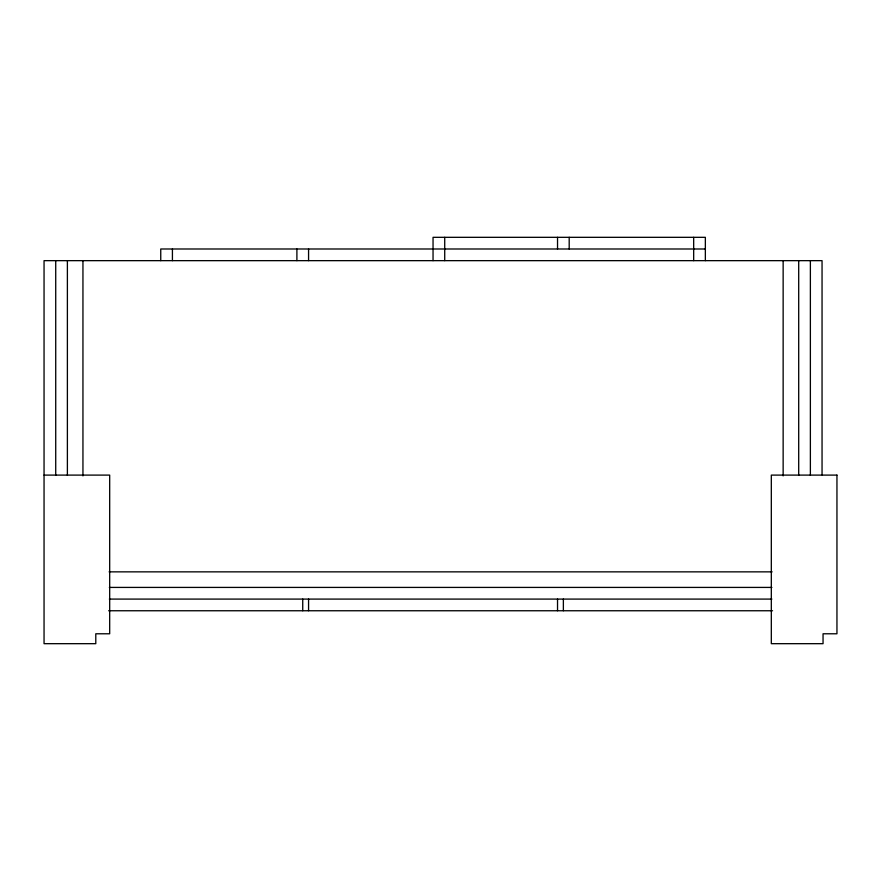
<?xml version="1.0" encoding="UTF-8"?>
<svg xmlns="http://www.w3.org/2000/svg" width="881" height="881" viewBox="0 0 881 881"><rect width="100%" height="100%" fill="white"/><g stroke="black" fill="none" stroke-linecap="round" stroke-linejoin="round"><path stroke-width="1.32" d="M705.351 248.993L160.749 248.993L160.749 260.655M44.05 475.101L109.684 475.101L109.684 633.78L95.787 633.78L95.787 643.681L44.05 643.681L44.05 260.655L822.05 260.655L822.05 474.837M109.09 571.857L772.141 571.857M109.332 587.418L771.888 587.418M109.332 599.091L771.888 599.091M108.649 610.753L772.56 610.753M810.377 260.655L810.377 475.266M798.704 260.655L798.704 475.266M783.143 260.655L783.143 475.894M705.351 260.655L705.351 237.319L433.045 237.319L433.045 260.655M693.677 237.319L693.677 260.655M569.192 237.319L569.192 248.993M563.366 599.091L563.366 610.753M557.53 237.319L557.53 248.993M557.53 599.091L557.53 610.753M444.718 237.319L444.718 260.655M308.57 248.993L308.57 260.655M308.57 599.091L308.57 610.753M302.734 599.091L302.734 610.753M296.897 248.993L296.897 260.655M172.423 248.993L172.423 260.655M82.946 260.655L82.946 475.894M67.385 260.655L67.385 475.266M55.723 260.655L55.723 475.266M836.95 475.101L771.316 475.101L771.316 643.681L823.052 643.681L823.052 633.78L836.95 633.78L836.95 475.101"/></g></svg>
